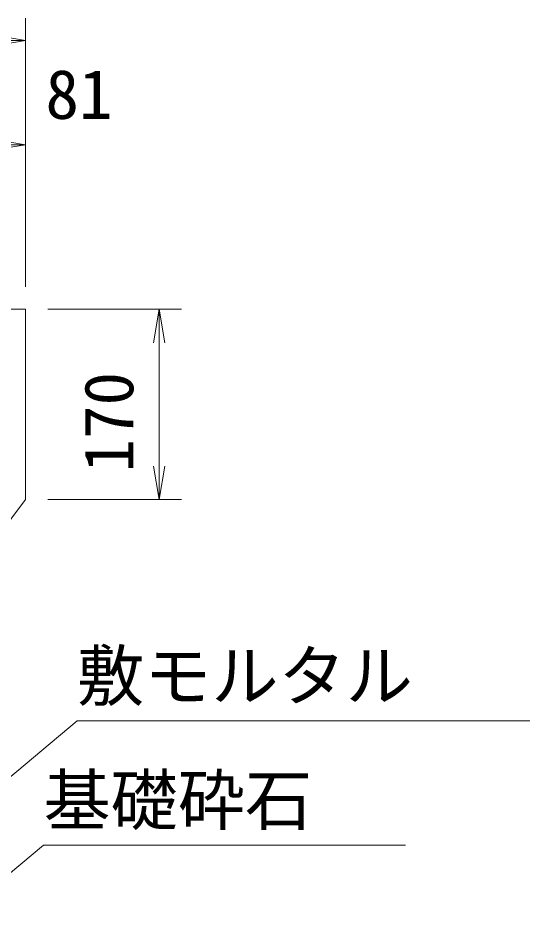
# Model space of a CAD drawing. Units: millimetres, scale not verified. Extents: x 0 to 84100, y 0 to 59400.
# Drawn here: x 19678 to 21964, y 47522 to 51545 of the extents above; entities that cross this region are included whole.
import ezdxf
from ezdxf.enums import TextEntityAlignment as Align

# ---------------------------------------------------------------- set-up
doc = ezdxf.new("R2010")
doc.units = ezdxf.units.MM
doc.header["$LTSCALE"] = 100
for name, color, linetype, lineweight in [('D-STR-DIM（寸法）', 7, 'Continuous', 18), ('D-STR-HTXT（旗揚げ）', 7, 'Continuous', 18), ('D-STR（構造物外形線）', 1, 'Continuous', 18)]:
    doc.layers.add(name, color=color, linetype=linetype, lineweight=lineweight)
doc.layers.add('D-STR-TXT（文字）', color=7, linetype='Continuous')
doc.styles.add('ＭＳ ゴシック', font='')
doc.styles.get('ＭＳ ゴシック').set_extended_font_data('MS Gothic')

msp = doc.modelspace()

# ---------------------------------------------------------------- linework, layer by layer
at = {"layer": 'D-STR-DIM（寸法）'}
for p, q in [((19711.8, 50344.7), (19711.8, 51545)), ((19561.8, 51470), (19711.8, 51445)), ((19711.8, 51445), (19561.8, 51420)), ((19711.8, 51445), (19561.8, 51445)), ((19711.8, 50344.7), (19711.8, 51079.2)), ((19561.8, 51004.2), (19711.8, 50979.2)), ((19711.8, 50979.2), (19561.8, 50954.2)), ((19711.8, 50979.2), (19561.8, 50979.2)), ((19811.8, 50244.7), (20408.9, 50244.7)), ((20283.9, 50094.7), (20308.9, 50244.7)), ((20308.9, 50244.7), (20333.9, 50094.7)), ((20308.9, 50244.7), (20308.9, 50094.7)), ((20308.9, 49544.7), (20308.9, 50094.7)), ((20308.9, 49394.7), (20283.9, 49544.7)), ((20333.9, 49544.7), (20308.9, 49394.7)), ((20308.9, 49394.7), (20308.9, 49544.7)), ((19811.8, 49394.7), (20408.9, 49394.7))]:
    msp.add_line(p, q, dxfattribs=at)
at = {"layer": 'D-STR-HTXT（旗揚げ）'}
for p, q in [((19089, 47690.8), (19941.6, 48407.1)), ((21964.3, 48407.1), (19941.6, 48407.1)), ((19398.5, 47522.2), (19791.8, 47851.9)), ((21408.7, 47851.9), (19791.8, 47851.9))]:
    msp.add_line(p, q, dxfattribs=at)
at = {"layer": 'D-STR（構造物外形線）'}
for p, q in [((19306.8, 50244.7), (19711.8, 50244.7)), ((19711.8, 50244.7), (19711.8, 49394.7)), ((19336.4, 48894.7), (19711.8, 49394.7))]:
    msp.add_line(p, q, dxfattribs=at)

# ---------------------------------------------------------------- texts
at = {"layer": 'D-STR-DIM（寸法）', "style": 'ＭＳ ゴシック'}
msp.add_text('81', height=219.9, dxfattribs=at).set_placement((19800.9, 51028.7), align=Align.BOTTOM_LEFT)
msp.add_text('170', height=219.9, rotation=90, dxfattribs=at).set_placement((20258.9, 49515.9), align=Align.BOTTOM_LEFT)
at = {"layer": 'D-STR-TXT（文字）', "style": 'ＭＳ ゴシック'}
for s, p in [('敷モルタル', (19941.6, 48432.1)), ('基礎砕石', (19791.8, 47876.9))]:
    msp.add_text(s, height=219.9, dxfattribs=at).set_placement(p, align=Align.BOTTOM_LEFT)

doc.saveas('drawing.dxf')
